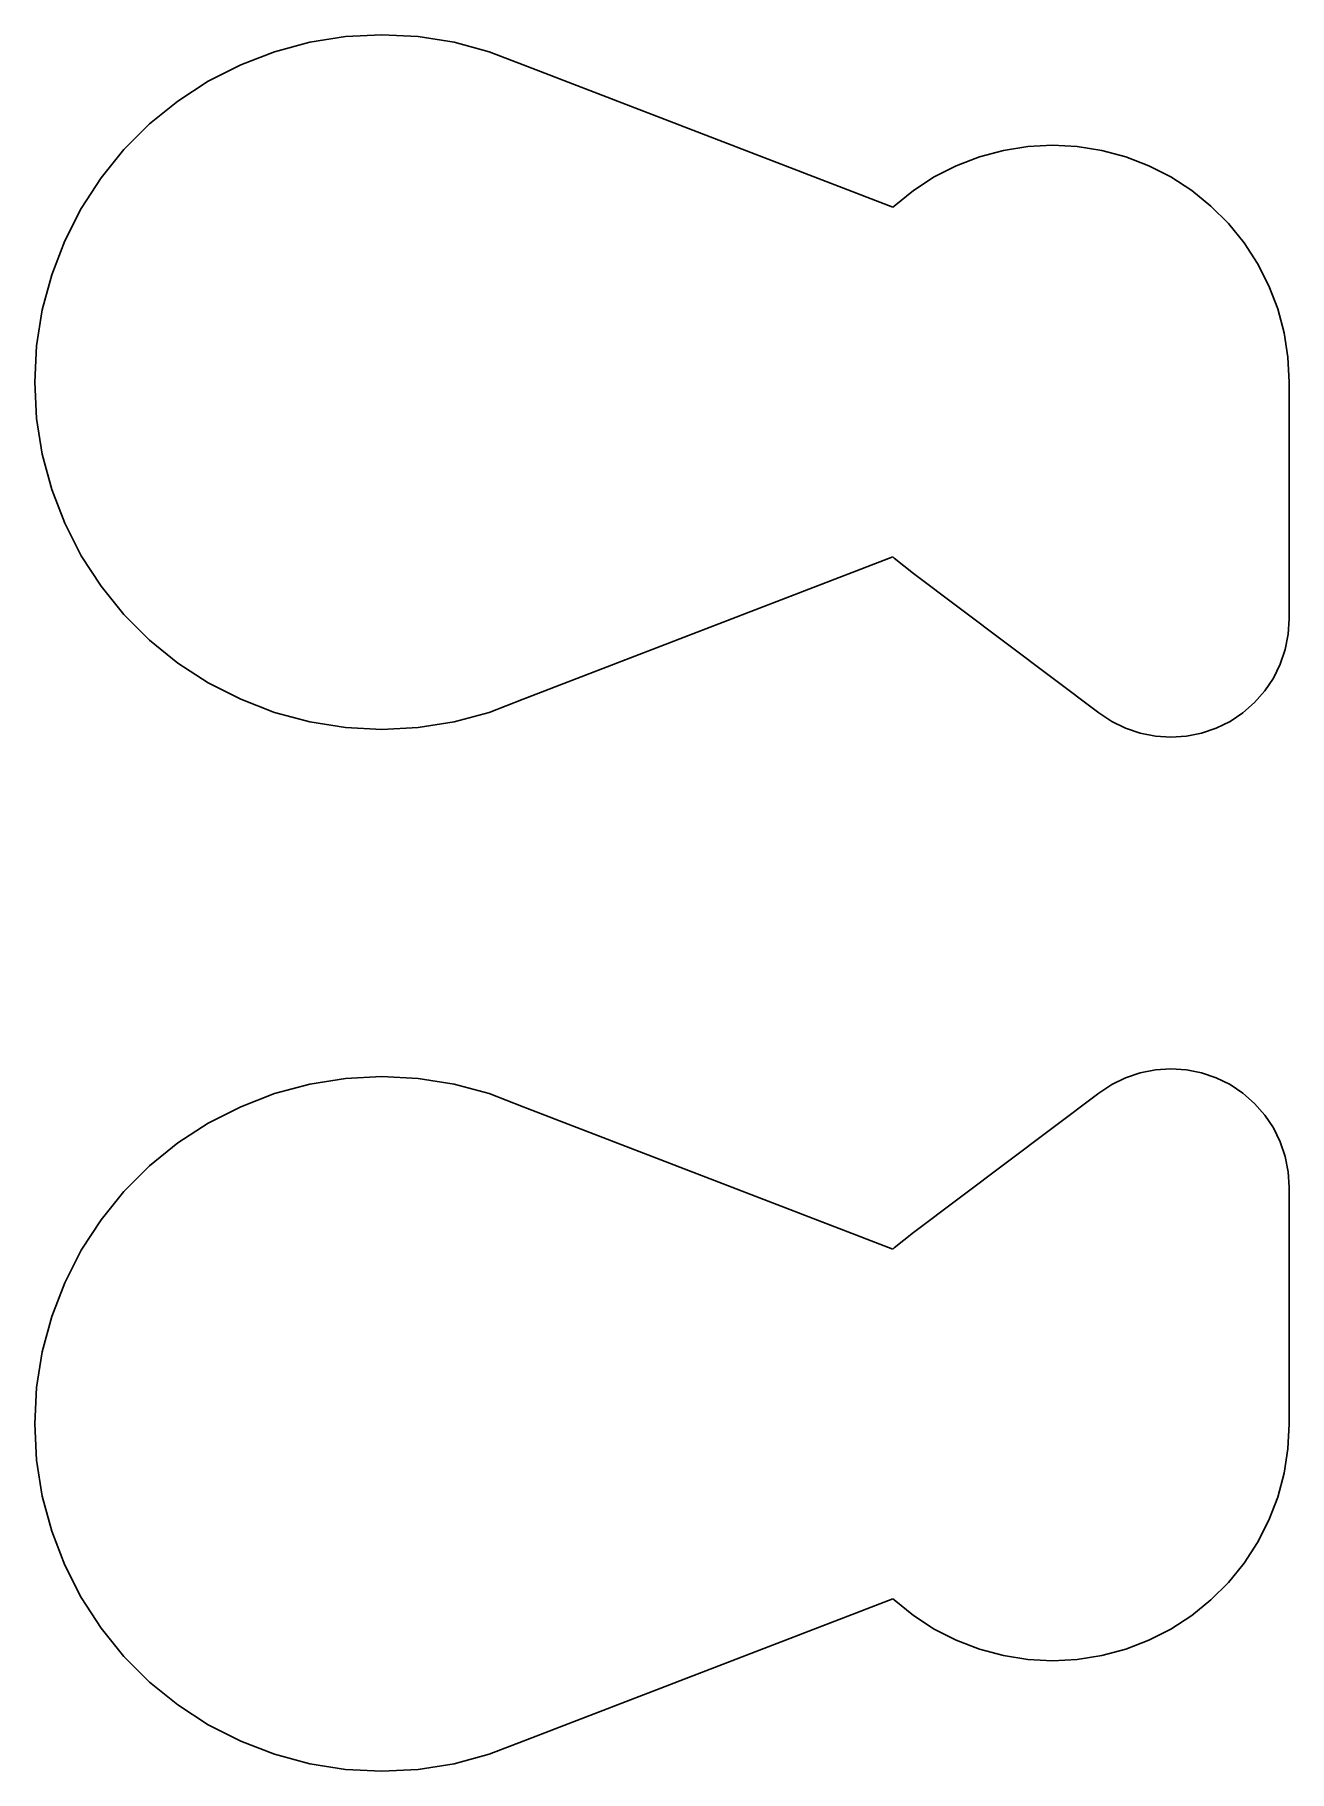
# Model space of a CAD drawing. Header units: metres. Extents: x 0 to 39.8, y 0 to 55.
import ezdxf

# ---------------------------------------------------------------- set-up
doc = ezdxf.new("R2010")
doc.units = ezdxf.units.M

msp = doc.modelspace()

# ---------------------------------------------------------------- linework, layer by layer
for p, q in [((7.6008, 54.4616), (6.52589, 54.049)), ((8.71297, 54.7596), (7.6008, 54.4616)), ((9.85017, 54.9397), (8.71297, 54.7596)), ((11, 55), (9.85017, 54.9397)), ((12.1498, 54.9397), (11, 55)), ((13.287, 54.7596), (12.1498, 54.9397)), ((14.3992, 54.4616), (13.287, 54.7596)), ((15.4741, 54.049), (14.3992, 54.4616)), ((6.52589, 54.049), (5.5, 53.5263)), ((27.1932, 49.5352), (15.4741, 54.049)), ((5.5, 53.5263), (4.53436, 52.8992)), ((4.53436, 52.8992), (3.63956, 52.1746)), ((3.63956, 52.1746), (2.82539, 51.3604)), ((2.82539, 51.3604), (2.1008, 50.4656)), ((30.6907, 51.3361), (29.9324, 51.1329)), ((31.466, 51.4589), (30.6907, 51.3361)), ((32.25, 51.5), (31.466, 51.4589)), ((33.034, 51.4589), (32.25, 51.5)), ((33.8093, 51.3361), (33.034, 51.4589)), ((34.5676, 51.1329), (33.8093, 51.3361)), ((29.1995, 50.8516), (28.5, 50.4952)), ((29.9324, 51.1329), (29.1995, 50.8516)), ((35.3005, 50.8516), (34.5676, 51.1329)), ((36, 50.4952), (35.3005, 50.8516)), ((2.1008, 50.4656), (1.47371, 49.5)), ((27.8416, 50.0676), (27.2315, 49.5736)), ((28.5, 50.4952), (27.8416, 50.0676)), ((36.6584, 50.0676), (36, 50.4952)), ((37.2685, 49.5736), (36.6584, 50.0676)), ((27.2315, 49.5736), (27.1932, 49.5352)), ((37.8236, 49.0185), (37.2685, 49.5736)), ((1.47371, 49.5), (0.950989, 48.4741)), ((38.3176, 48.4084), (37.8236, 49.0185)), ((0.950989, 48.4741), (0.538376, 47.3992)), ((38.7452, 47.75), (38.3176, 48.4084)), ((0.538376, 47.3992), (0.240372, 46.287)), ((39.1016, 47.0505), (38.7452, 47.75)), ((39.3829, 46.3176), (39.1016, 47.0505)), ((0.240372, 46.287), (0.060257, 45.1498)), ((39.5861, 45.5593), (39.3829, 46.3176)), ((0.060257, 45.1498), (0, 44)), ((39.7089, 44.784), (39.5861, 45.5593)), ((39.75, 44), (39.7089, 44.784)), ((0, 44), (0.060257, 42.8502)), ((39.75, 36.5), (39.75, 44)), ((0.060257, 42.8502), (0.240372, 41.713)), ((0.240372, 41.713), (0.538376, 40.6008)), ((0.538376, 40.6008), (0.950989, 39.5259)), ((0.950989, 39.5259), (1.47371, 38.5)), ((1.47371, 38.5), (2.1008, 37.5344)), ((15.4741, 33.951), (27.1932, 38.4648)), ((27.1932, 38.4648), (27.2315, 38.4264)), ((27.2315, 38.4264), (27.8416, 37.9324)), ((2.1008, 37.5344), (2.82539, 36.6396)), ((27.8416, 37.9324), (33.7171, 33.5249)), ((2.82539, 36.6396), (3.63956, 35.8254)), ((39.7179, 36.0105), (39.75, 36.5)), ((3.63956, 35.8254), (4.53436, 35.1008)), ((39.6222, 35.5294), (39.7179, 36.0105)), ((39.4645, 35.0649), (39.6222, 35.5294)), ((4.53436, 35.1008), (5.5, 34.4737)), ((39.2476, 34.625), (39.4645, 35.0649)), ((5.5, 34.4737), (6.52589, 33.951)), ((38.6516, 33.8483), (38.9751, 34.2171)), ((38.9751, 34.2171), (39.2476, 34.625)), ((6.52589, 33.951), (7.6008, 33.5384)), ((14.3992, 33.5384), (15.4741, 33.951)), ((38.2829, 33.5249), (38.6516, 33.8483)), ((7.6008, 33.5384), (8.71297, 33.2404)), ((8.71297, 33.2404), (9.85017, 33.0603)), ((9.85017, 33.0603), (11, 33)), ((11, 33), (12.1498, 33.0603)), ((12.1498, 33.0603), (13.287, 33.2404)), ((13.287, 33.2404), (14.3992, 33.5384)), ((33.7171, 33.5249), (34.125, 33.2524)), ((34.125, 33.2524), (34.5649, 33.0354)), ((34.5649, 33.0354), (35.0294, 32.8778)), ((36.9706, 32.8778), (37.4351, 33.0354)), ((37.4351, 33.0354), (37.875, 33.2524)), ((37.875, 33.2524), (38.2829, 33.5249)), ((35.0294, 32.8778), (35.5105, 32.7821)), ((35.5105, 32.7821), (36, 32.75)), ((36, 32.75), (36.4895, 32.7821)), ((36.4895, 32.7821), (36.9706, 32.8778)), ((11, 22), (9.85017, 21.9397)), ((12.1498, 21.9397), (11, 22)), ((35.0294, 22.1222), (34.5649, 21.9645)), ((35.5105, 22.2179), (35.0294, 22.1222)), ((36, 22.25), (35.5105, 22.2179)), ((36.4895, 22.2179), (36, 22.25)), ((36.9706, 22.1222), (36.4895, 22.2179)), ((37.4351, 21.9645), (36.9706, 22.1222)), ((7.6008, 21.4616), (6.52589, 21.049)), ((8.71297, 21.7596), (7.6008, 21.4616)), ((9.85017, 21.9397), (8.71297, 21.7596)), ((13.287, 21.7596), (12.1498, 21.9397)), ((14.3992, 21.4616), (13.287, 21.7596)), ((15.4741, 21.049), (14.3992, 21.4616)), ((33.7171, 21.4751), (27.8416, 17.0676)), ((34.125, 21.7476), (33.7171, 21.4751)), ((34.5649, 21.9645), (34.125, 21.7476)), ((37.875, 21.7476), (37.4351, 21.9645)), ((38.2829, 21.4751), (37.875, 21.7476)), ((38.6516, 21.1516), (38.2829, 21.4751)), ((6.52589, 21.049), (5.5, 20.5263)), ((27.1932, 16.5352), (15.4741, 21.049)), ((38.9751, 20.7829), (38.6516, 21.1516)), ((5.5, 20.5263), (4.53436, 19.8992)), ((39.2476, 20.375), (38.9751, 20.7829)), ((39.4645, 19.9351), (39.2476, 20.375)), ((4.53436, 19.8992), (3.63956, 19.1746)), ((39.6222, 19.4706), (39.4645, 19.9351)), ((39.7179, 18.9895), (39.6222, 19.4706)), ((3.63956, 19.1746), (2.82539, 18.3604)), ((39.75, 18.5), (39.7179, 18.9895)), ((2.82539, 18.3604), (2.1008, 17.4656)), ((39.75, 11), (39.75, 18.5)), ((2.1008, 17.4656), (1.47371, 16.5)), ((27.8416, 17.0676), (27.2315, 16.5736)), ((27.2315, 16.5736), (27.1932, 16.5352)), ((1.47371, 16.5), (0.950989, 15.4741)), ((0.950989, 15.4741), (0.538376, 14.3992)), ((0.538376, 14.3992), (0.240372, 13.287)), ((0.240372, 13.287), (0.060257, 12.1498)), ((0.060257, 12.1498), (0, 11)), ((0, 11), (0.060257, 9.85017)), ((39.7089, 10.216), (39.75, 11)), ((39.5861, 9.44066), (39.7089, 10.216)), ((0.060257, 9.85017), (0.240372, 8.71297)), ((39.3829, 8.68237), (39.5861, 9.44066)), ((0.240372, 8.71297), (0.538376, 7.6008)), ((39.1016, 7.94946), (39.3829, 8.68237)), ((38.7452, 7.25), (39.1016, 7.94946)), ((0.538376, 7.6008), (0.950989, 6.52589)), ((38.3176, 6.5916), (38.7452, 7.25)), ((0.950989, 6.52589), (1.47371, 5.5)), ((37.8236, 5.98151), (38.3176, 6.5916)), ((1.47371, 5.5), (2.1008, 4.53436)), ((37.2685, 5.42641), (37.8236, 5.98151)), ((15.4741, 0.950989), (27.1932, 5.46474)), ((27.1932, 5.46474), (27.2315, 5.42641)), ((27.2315, 5.42641), (27.8416, 4.93237)), ((36.6584, 4.93237), (37.2685, 5.42641)), ((2.1008, 4.53436), (2.82539, 3.63956)), ((27.8416, 4.93237), (28.5, 4.50481)), ((28.5, 4.50481), (29.1995, 4.14841)), ((35.3005, 4.14841), (36, 4.50481)), ((36, 4.50481), (36.6584, 4.93237)), ((29.1995, 4.14841), (29.9324, 3.86707)), ((29.9324, 3.86707), (30.6907, 3.66388)), ((33.8093, 3.66388), (34.5676, 3.86707)), ((34.5676, 3.86707), (35.3005, 4.14841)), ((2.82539, 3.63956), (3.63956, 2.82539)), ((30.6907, 3.66388), (31.466, 3.54108)), ((31.466, 3.54108), (32.25, 3.5)), ((32.25, 3.5), (33.034, 3.54108)), ((33.034, 3.54108), (33.8093, 3.66388)), ((3.63956, 2.82539), (4.53436, 2.1008)), ((4.53436, 2.1008), (5.5, 1.47371)), ((5.5, 1.47371), (6.52589, 0.950989)), ((6.52589, 0.950989), (7.6008, 0.538376)), ((14.3992, 0.538376), (15.4741, 0.950989)), ((7.6008, 0.538376), (8.71297, 0.240372)), ((8.71297, 0.240372), (9.85017, 0.060257)), ((9.85017, 0.060257), (11, 0)), ((11, 0), (12.1498, 0.060257)), ((12.1498, 0.060257), (13.287, 0.240372)), ((13.287, 0.240372), (14.3992, 0.538376))]:
    msp.add_line(p, q)

doc.saveas('drawing.dxf')
